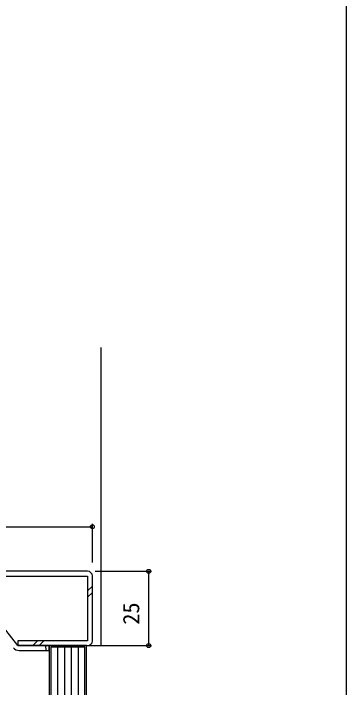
# Model space of a CAD drawing. Units: millimetres, scale not verified. Extents: x -437 to 438, y -681 to 679.
# Drawn here: x 326.4 to 438.2, y 71 to 297.7 of the extents above; entities that cross this region are included whole.
import ezdxf
from ezdxf.enums import TextEntityAlignment as Align

# ---------------------------------------------------------------- set-up
doc = ezdxf.new("R2010")
doc.units = ezdxf.units.MM
doc.header["$LTSCALE"] = 4
for name, color, linetype in [('0-3_YKK_11', 7, 'Continuous'), ('0-6_YKK_D', 6, 'Continuous'), ('0-7_YKK_ZWAK', 7, 'Continuous'), ('0-8_YSS_K', 3, 'Continuous')]:
    doc.layers.add(name, color=color, linetype=linetype)
doc.styles.add('ＭＳ ゴシック', font='')
doc.styles.get('ＭＳ ゴシック').set_extended_font_data('MS Gothic')

msp = doc.modelspace()

# ---------------------------------------------------------------- linework, layer by layer
at = {"layer": '0-3_YKK_11'}
for p, q in [((351.251, 110.119), (267.597, 110.119)), ((327.851, 85.119), (310.144, 107.604)), ((352.851, 86.719), (352.851, 108.519)), ((351.251, 103.514), (352.851, 105.114)), ((351.251, 101.391), (352.851, 102.991)), ((332.856, 85.119), (334.456, 86.719)), ((334.979, 85.119), (336.579, 86.719))]:
    msp.add_line(p, q, dxfattribs=at)
for points in [[(267.597, 108.519), (351.251, 108.519), (351.251, 86.719), (327.851, 86.719), (327.851, 85.119), (329.451, 85.119), (351.251, 85.119)], [(328.239, 83.519), (338.35, 83.519), (338.35, 85.119), (327.851, 85.119)]]:
    msp.add_lwpolyline(points, dxfattribs=at)
for centre, radius, start, end in [((351.251, 108.519), 1.6, 0, 90), ((351.251, 86.719), 1.6, 270, 360), ((328.239, 85.919), 2.4, 218.21961, 270)]:
    msp.add_arc(centre, radius, start, end, dxfattribs=at)
at = {"layer": '0-6_YKK_D'}
for p, q in [((265.84, 125.119), (352.842, 125.119)), ((352.842, 113.119), (352.842, 126.119)), ((353.751, 110.119), (372.751, 110.119)), ((371.751, 110.119), (371.751, 85.119)), ((353.751, 85.119), (372.751, 85.119))]:
    msp.add_line(p, q, dxfattribs=at)
for centre in [(352.842, 125.119), (371.751, 110.119), (371.751, 85.119)]:
    msp.add_circle(centre, 0.637, dxfattribs=at)
at = {"layer": '0-7_YKK_ZWAK'}
msp.add_lwpolyline([(-436.8, -681.2), (438.2, -681.2), (438.2, 643.8)], dxfattribs=at)
at = {"layer": '0-8_YSS_K'}
for p, q in [((355.851, 85.119), (355.851, 185.399)), ((337.366, 83.519), (337.176, 85.119)), ((341.15, 84.619), (341.15, -34.881)), ((343.45, 84.619), (343.45, -34.881)), ((345.75, 84.619), (345.75, -34.881)), ((348.05, 84.619), (348.05, -34.881)), ((351.251, 85.119), (355.851, 85.119))]:
    msp.add_line(p, q, dxfattribs=at)
for points in [[(350.85, -34.881), (350.85, 85.119), (338.35, 85.119), (338.35, -34.881)], [(350.35, -34.881), (350.35, 84.619), (338.85, 84.619), (338.85, -34.881)]]:
    msp.add_lwpolyline(points, dxfattribs=at)

# ---------------------------------------------------------------- texts
at = {"layer": '0-6_YKK_D', "style": 'ＭＳ ゴシック'}
msp.add_text('25', height=5.499, rotation=90, dxfattribs=at).set_placement((370.251, 92.164), align=Align.BOTTOM_LEFT)

doc.saveas('drawing.dxf')
